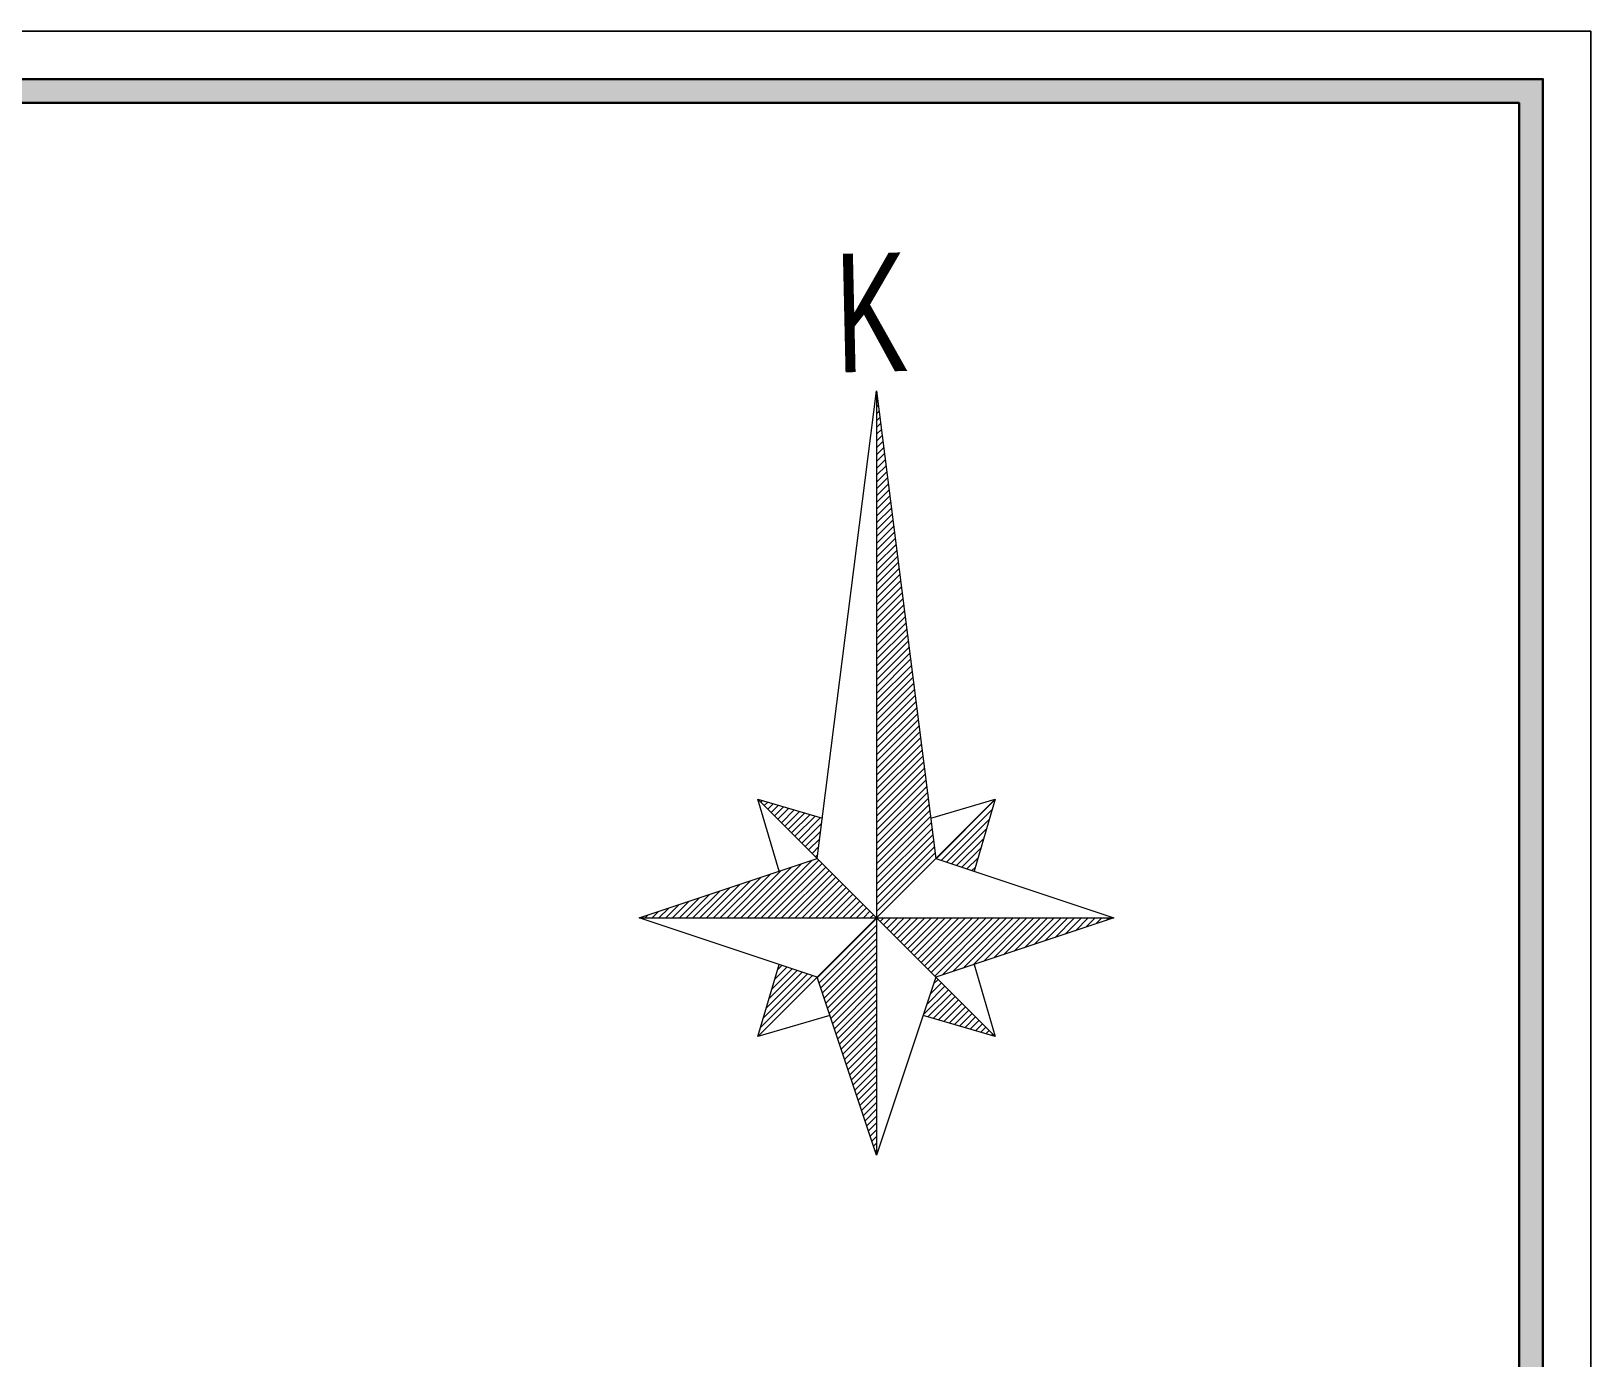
# Model space of a CAD drawing. Extents: x 775040 to 808375, y 4159409 to 4163651.
# Drawn here: x 782685 to 783338, y 4162734 to 4163289 of the extents above; entities that cross this region are included whole.
import ezdxf

# ---------------------------------------------------------------- set-up
doc = ezdxf.new("R2010")
doc.units = 0
doc.header["$MEASUREMENT"] = 0
for name, color, linetype, lineweight in [('KALIN', 30, 'Continuous', 18), ('Z_antet', 31, 'Continuous', 30), ('Z_kuzey', 192, 'Continuous', 20)]:
    doc.layers.add(name, color=color, linetype=linetype, lineweight=lineweight)
doc.styles.add('KaanText', font='arial.ttf', dxfattribs={"width": 0.6, "height": 20})

# ---------------------------------------------------------------- blocks, each defined once
blk = doc.blocks.new('GRSGFDS')
at = {"layer": 'Z_kuzey', "ltscale": 3}
for p, q in [((32907.37, 7864.88), (32952.56, 8159.45)), ((32952.56, 8159.45), (32940, 7676.41)), ((32952.52, 8157.86), (32952.7, 8158.03)), ((32952.56, 8159.45), (32982.37, 7862.93)), ((32952.3, 8149.24), (32953.47, 8150.36)), ((32952.41, 8153.55), (32953.09, 8154.2)), ((32951.96, 8136.32), (32954.63, 8138.85)), ((32952.07, 8140.62), (32954.25, 8142.69)), ((32952.18, 8144.93), (32953.86, 8146.52)), ((32951.62, 8123.39), (32955.79, 8127.35)), ((32951.74, 8127.7), (32955.4, 8131.18)), ((32951.85, 8132.01), (32955.02, 8135.02)), ((32951.4, 8114.77), (32956.56, 8119.67)), ((32951.51, 8119.08), (32956.17, 8123.51)), ((32951.06, 8101.85), (32957.72, 8108.17)), ((32951.17, 8106.16), (32957.33, 8112)), ((32951.29, 8110.47), (32956.95, 8115.84)), ((32950.84, 8093.23), (32958.49, 8100.49)), ((32950.95, 8097.54), (32958.1, 8104.33)), ((32950.5, 8080.31), (32959.64, 8088.99)), ((32950.61, 8084.62), (32959.26, 8092.82)), ((32950.73, 8088.92), (32958.87, 8096.66)), ((32950.28, 8071.69), (32960.42, 8081.32)), ((32950.39, 8076), (32960.03, 8085.15)), ((32949.94, 8058.77), (32961.57, 8069.81)), ((32950.05, 8063.07), (32961.19, 8073.64)), ((32950.17, 8067.38), (32960.8, 8077.48)), ((32949.61, 8045.84), (32962.73, 8058.3)), ((32949.72, 8050.15), (32962.34, 8062.14)), ((32949.83, 8054.46), (32961.96, 8065.97)), ((32949.38, 8037.23), (32963.5, 8050.63)), ((32949.49, 8041.53), (32963.12, 8054.46)), ((32949.05, 8024.3), (32964.66, 8039.12)), ((32949.16, 8028.61), (32964.27, 8042.96)), ((32949.27, 8032.92), (32963.89, 8046.79)), ((32948.82, 8015.68), (32965.43, 8031.45)), ((32948.93, 8019.99), (32965.04, 8035.29)), ((32948.48, 8002.76), (32966.59, 8019.94)), ((32948.6, 8007.07), (32966.2, 8023.78)), ((32948.71, 8011.38), (32965.82, 8027.61)), ((32948.26, 7994.14), (32967.36, 8012.27)), ((32948.37, 7998.45), (32966.97, 8016.11)), ((32947.92, 7981.22), (32968.52, 8000.76)), ((32948.04, 7985.53), (32968.13, 8004.6)), ((32948.15, 7989.83), (32967.74, 8008.44)), ((32947.59, 7968.29), (32969.67, 7989.26)), ((32947.7, 7972.6), (32969.29, 7993.09)), ((32947.81, 7976.91), (32968.9, 7996.93)), ((32947.36, 7959.68), (32970.44, 7981.58)), ((32947.48, 7963.98), (32970.06, 7985.42)), ((32947.03, 7946.75), (32971.6, 7970.08)), ((32947.14, 7951.06), (32971.21, 7973.91)), ((32947.25, 7955.37), (32970.83, 7977.75)), ((32946.8, 7938.13), (32972.37, 7962.41)), ((32946.92, 7942.44), (32971.99, 7966.24)), ((32946.47, 7925.21), (32973.53, 7950.9)), ((32946.58, 7929.52), (32973.14, 7954.73)), ((32946.69, 7933.83), (32972.76, 7958.57)), ((32946.24, 7916.59), (32974.3, 7943.23)), ((32946.36, 7920.9), (32973.91, 7947.06)), ((32945.91, 7903.67), (32975.46, 7931.72)), ((32946.02, 7907.98), (32975.07, 7935.56)), ((32946.13, 7912.28), (32974.69, 7939.39)), ((32945.57, 7890.74), (32976.61, 7920.21)), ((32945.68, 7895.05), (32976.23, 7924.05)), ((32945.8, 7899.36), (32975.84, 7927.88)), ((32945.35, 7882.13), (32977.39, 7912.54)), ((32945.46, 7886.44), (32977, 7916.38)), ((32943.9, 7826.41), (32870.85, 7903.36)), ((32883.01, 7857.46), (32870.85, 7903.36)), ((32870.85, 7903.36), (32911.28, 7890.37)), ((32872.7, 7901.41), (32873.77, 7902.42)), ((32874.8, 7899.2), (32877.08, 7901.36)), ((32876.9, 7896.99), (32880.38, 7900.29)), ((32945.01, 7869.2), (32978.54, 7901.03)), ((32945.12, 7873.51), (32978.16, 7904.87)), ((32945.23, 7877.82), (32977.77, 7908.7)), ((32879, 7894.78), (32883.69, 7899.23)), ((32881.1, 7892.57), (32887, 7898.17)), ((32883.19, 7890.36), (32890.31, 7897.11)), ((32885.29, 7888.14), (32893.61, 7896.04)), ((32887.39, 7885.93), (32896.92, 7894.98)), ((32889.49, 7883.72), (32900.23, 7893.92)), ((32891.59, 7881.51), (32903.53, 7892.86)), ((32893.68, 7879.3), (32906.84, 7891.79)), ((32895.78, 7877.09), (32910.15, 7890.73)), ((33020.85, 7899.46), (32943.9, 7826.41)), ((32944.79, 7860.59), (32979.31, 7893.36)), ((32944.9, 7864.89), (32978.93, 7897.2)), ((32979.79, 7888.58), (33020.85, 7899.46)), ((32982.59, 7862.85), (33020.72, 7899.05)), ((32985.79, 7861.69), (33018.77, 7893)), ((33020.85, 7899.46), (33006.32, 7854.25)), ((32897.88, 7874.88), (32910.79, 7887.14)), ((32899.98, 7872.67), (32910.03, 7882.22)), ((32944.45, 7847.66), (32980.47, 7881.85)), ((32944.56, 7851.97), (32980.08, 7885.69)), ((32944.67, 7856.28), (32979.7, 7889.53)), ((32988.99, 7860.53), (33016.83, 7886.96)), ((32992.2, 7859.37), (33014.89, 7880.91)), ((32902.08, 7870.46), (32909.28, 7877.3)), ((32904.17, 7868.25), (32908.52, 7872.38)), ((32944.23, 7839.04), (32981.24, 7874.18)), ((32944.34, 7843.35), (32980.86, 7878.02)), ((32995.4, 7858.21), (33012.95, 7874.87)), ((32793.9, 7830.31), (32907.37, 7864.88)), ((32862.33, 7828.53), (32897.43, 7861.86)), ((32866.64, 7828.42), (32903.95, 7863.84)), ((32870.95, 7828.31), (32908.37, 7863.83)), ((32875.25, 7828.19), (32910.47, 7861.62)), ((32906.27, 7866.04), (32907.77, 7867.46)), ((32944, 7830.43), (32982.01, 7866.51)), ((32944.11, 7834.74), (32981.63, 7870.35)), ((32982.37, 7862.93), (33093.9, 7822.51)), ((32998.6, 7857.05), (33011, 7868.82)), ((33001.81, 7855.89), (33009.06, 7862.77)), ((32840.79, 7829.09), (32864.84, 7851.93)), ((32845.1, 7828.98), (32871.36, 7853.91)), ((32849.4, 7828.87), (32877.88, 7855.9)), ((32853.71, 7828.75), (32884.4, 7857.88)), ((32858.02, 7828.64), (32890.92, 7859.87)), ((32879.56, 7828.08), (32912.57, 7859.41)), ((32883.87, 7827.97), (32914.66, 7857.2)), ((32888.18, 7827.86), (32916.76, 7854.99)), ((32892.49, 7827.75), (32918.86, 7852.78)), ((33005.01, 7854.73), (33007.12, 7856.73)), ((32819.25, 7829.65), (32832.25, 7841.99)), ((32823.55, 7829.54), (32838.77, 7843.98)), ((32827.86, 7829.43), (32845.29, 7845.97)), ((32832.17, 7829.31), (32851.81, 7847.95)), ((32836.48, 7829.2), (32858.32, 7849.94)), ((32896.8, 7827.63), (32920.96, 7850.57)), ((32901.1, 7827.52), (32923.06, 7848.36)), ((32905.41, 7827.41), (32925.16, 7846.15)), ((32909.72, 7827.3), (32927.25, 7843.94)), ((32914.03, 7827.19), (32929.35, 7841.73)), ((32797.7, 7830.21), (32799.66, 7832.06)), ((32802.01, 7830.1), (32806.18, 7834.05)), ((32806.32, 7829.99), (32812.69, 7836.04)), ((32810.63, 7829.87), (32819.21, 7838.02)), ((32814.94, 7829.76), (32825.73, 7840.01)), ((32918.34, 7827.07), (32931.45, 7839.52)), ((32922.65, 7826.96), (32933.55, 7837.31)), ((32926.95, 7826.85), (32935.65, 7835.1)), ((32931.26, 7826.74), (32937.74, 7832.89)), ((32793.9, 7830.31), (33093.9, 7822.51)), ((32905.42, 7789.88), (32793.9, 7830.31)), ((32866.95, 7753.36), (32943.9, 7826.41)), ((32905.49, 7789.67), (32943.89, 7826.12)), ((32906.48, 7786.41), (32943.78, 7821.81)), ((32935.57, 7826.62), (32939.84, 7830.68)), ((32939.88, 7826.51), (32941.94, 7828.47)), ((32943.9, 7826.41), (33016.95, 7749.46)), ((32944.04, 7826.26), (32944.19, 7826.4)), ((32946.14, 7824.05), (32948.49, 7826.29)), ((32948.23, 7821.84), (32952.8, 7826.18)), ((32950.33, 7819.63), (32957.11, 7826.06)), ((32952.43, 7817.42), (32961.42, 7825.95)), ((32954.53, 7815.21), (32965.73, 7825.84)), ((32956.63, 7813), (32970.04, 7825.73)), ((32958.73, 7810.79), (32974.34, 7825.62)), ((32960.82, 7808.58), (32978.65, 7825.5)), ((32962.92, 7806.37), (32982.96, 7825.39)), ((32965.02, 7804.16), (32987.27, 7825.28)), ((32967.12, 7801.95), (32991.58, 7825.17)), ((32969.22, 7799.74), (32995.89, 7825.06)), ((32971.31, 7797.53), (33000.19, 7824.94)), ((32973.41, 7795.32), (33004.5, 7824.83)), ((32975.51, 7793.11), (33008.81, 7824.72)), ((32977.61, 7790.9), (33013.12, 7824.61)), ((32979.71, 7788.69), (33017.43, 7824.5)), ((33093.9, 7822.51), (32980.42, 7787.93)), ((32984.72, 7789.24), (33021.74, 7824.38)), ((32991.24, 7791.23), (33026.04, 7824.27)), ((32997.75, 7793.21), (33030.35, 7824.16)), ((33004.27, 7795.2), (33034.66, 7824.05)), ((33010.79, 7797.19), (33038.97, 7823.94)), ((33017.31, 7799.17), (33043.28, 7823.82)), ((33023.83, 7801.16), (33047.59, 7823.71)), ((33030.35, 7803.14), (33051.89, 7823.6)), ((33036.86, 7805.13), (33056.2, 7823.49)), ((33043.38, 7807.12), (33060.51, 7823.37)), ((33049.9, 7809.1), (33064.82, 7823.26)), ((33056.42, 7811.09), (33069.13, 7823.15)), ((33062.94, 7813.07), (33073.44, 7823.04)), ((33069.46, 7815.06), (33077.74, 7822.93)), ((33075.98, 7817.05), (33082.05, 7822.81)), ((33082.49, 7819.03), (33086.36, 7822.7)), ((33089.01, 7821.02), (33090.67, 7822.59)), ((32907.47, 7783.15), (32943.67, 7817.5)), ((32908.47, 7779.89), (32943.55, 7813.19)), ((32909.46, 7776.63), (32943.44, 7808.89)), ((32910.45, 7773.37), (32943.33, 7804.58)), ((32866.95, 7753.36), (32881.47, 7798.56)), ((32870.7, 7765.05), (32899.23, 7792.13)), ((32872.65, 7771.09), (32896.03, 7793.29)), ((32874.59, 7777.14), (32892.82, 7794.45)), ((32876.53, 7783.19), (32889.62, 7795.61)), ((32878.48, 7789.23), (32886.42, 7796.77)), ((32880.42, 7795.28), (32883.21, 7797.93)), ((32911.45, 7770.11), (32943.22, 7800.27)), ((32912.44, 7766.85), (32943.11, 7795.96)), ((32913.43, 7763.59), (32942.99, 7791.65)), ((33004.79, 7795.36), (33016.95, 7749.46)), ((32868.76, 7759), (32902.43, 7790.97)), ((32940, 7676.41), (32905.42, 7789.88)), ((32914.43, 7760.33), (32942.88, 7787.34)), ((32915.42, 7757.07), (32942.77, 7783.04)), ((32980.42, 7787.93), (32940, 7676.41)), ((32974.25, 7770.9), (32986, 7782.06)), ((32976.57, 7777.31), (32983.9, 7784.27)), ((32978.89, 7783.71), (32981.8, 7786.48)), ((32916.41, 7753.81), (32942.66, 7778.73)), ((32917.41, 7750.55), (32942.55, 7774.42)), ((32971.93, 7764.49), (32988.1, 7779.85)), ((32974.79, 7763.01), (32990.2, 7777.64)), ((32978.09, 7761.94), (32992.29, 7775.43)), ((32981.4, 7760.88), (32994.39, 7773.22)), ((32912.85, 7765.52), (32866.95, 7753.36)), ((32918.4, 7747.3), (32942.43, 7770.11)), ((32919.39, 7744.04), (32942.32, 7765.8)), ((33016.95, 7749.46), (32971.74, 7763.98)), ((32984.71, 7759.82), (32996.49, 7771.01)), ((32988.01, 7758.76), (32998.59, 7768.8)), ((32991.32, 7757.69), (33000.69, 7766.59)), ((32994.63, 7756.63), (33002.79, 7764.38)), ((32997.93, 7755.57), (33004.88, 7762.16)), ((32920.38, 7740.78), (32942.21, 7761.5)), ((32921.38, 7737.52), (32942.1, 7757.19)), ((32922.37, 7734.26), (32941.98, 7752.88)), ((33001.24, 7754.5), (33006.98, 7759.95)), ((33004.55, 7753.44), (33009.08, 7757.74)), ((33007.85, 7752.38), (33011.18, 7755.53)), ((33011.16, 7751.32), (33013.28, 7753.32)), ((32923.36, 7731), (32941.87, 7748.57)), ((32924.36, 7727.74), (32941.76, 7744.26)), ((33014.47, 7750.25), (33015.37, 7751.11)), ((32925.35, 7724.48), (32941.65, 7739.95)), ((32926.34, 7721.22), (32941.54, 7735.65)), ((32927.34, 7717.96), (32941.42, 7731.34)), ((32928.33, 7714.7), (32941.31, 7727.03)), ((32929.32, 7711.44), (32941.2, 7722.72)), ((32930.31, 7708.18), (32941.09, 7718.41)), ((32931.31, 7704.93), (32940.98, 7714.1)), ((32932.3, 7701.67), (32940.86, 7709.8)), ((32933.29, 7698.41), (32940.75, 7705.49)), ((32934.29, 7695.15), (32940.64, 7701.18)), ((32935.28, 7691.89), (32940.53, 7696.87)), ((32936.27, 7688.63), (32940.42, 7692.56)), ((32937.27, 7685.37), (32940.3, 7688.25)), ((32938.26, 7682.11), (32940.19, 7683.95)), ((32939.25, 7678.85), (32940.08, 7679.64))]:
    blk.add_line(p, q, dxfattribs=at)
at = {"layer": 'Z_kuzey', "ltscale": 3, "style": 'KaanText', "width": 0.65}
blk.add_text('K', height=75, rotation=359.7886, dxfattribs=at).set_placement((32927.67, 8171.72))

msp = doc.modelspace()

# ---------------------------------------------------------------- hatches: boundary and pattern name
at = {"layer": 'Z_antet'}
msp.add_hatch(color=256, dxfattribs=at).paths.add_polyline_path([(780017.64, 4159743.65), (780017.64, 4159438.75), (783307.64, 4159438.75), (783307.64, 4163258.75), (780017.64, 4163258.75), (780017.64, 4159741.15), (780007.64, 4159741.15), (780007.64, 4163268.75), (783317.64, 4163268.75), (783317.64, 4159428.75), (780007.64, 4159428.75), (780007.64, 4159743.65)])

# ---------------------------------------------------------------- linework, layer by layer
at = {"layer": 'KALIN'}
msp.add_lwpolyline([(779867.64, 4163288.75), (779867.64, 4159408.75), (783337.64, 4159408.75), (783337.64, 4163288.75)], close=True, dxfattribs=at)
msp.add_lwpolyline([(779887.64, 4159741.15), (779887.64, 4163288.75), (783337.64, 4163288.75), (783337.64, 4159408.75), (779887.64, 4159408.75), (779887.64, 4159743.65)], dxfattribs=at)
at = {"layer": 'Z_antet'}
msp.add_lwpolyline([(780017.64, 4159743.65), (780017.64, 4159438.75), (783307.64, 4159438.75), (783307.64, 4163258.75), (780017.64, 4163258.75), (780017.64, 4159741.15), (780007.64, 4159741.15), (780007.64, 4163268.75), (783317.64, 4163268.75), (783317.64, 4159428.75), (780007.64, 4159428.75), (780007.64, 4159743.65)], close=True, dxfattribs=at)

# ---------------------------------------------------------------- block references
at = {"layer": 'Z_kuzey', "xscale": 0.6615000000053414, "yscale": 0.6615000000053414, "zscale": 0.6615000000053414, "rotation": 1.490099460865908}
msp.add_blockref('GRSGFDS', (761388.46, 4157175.84), dxfattribs=at)

doc.saveas('drawing.dxf')
